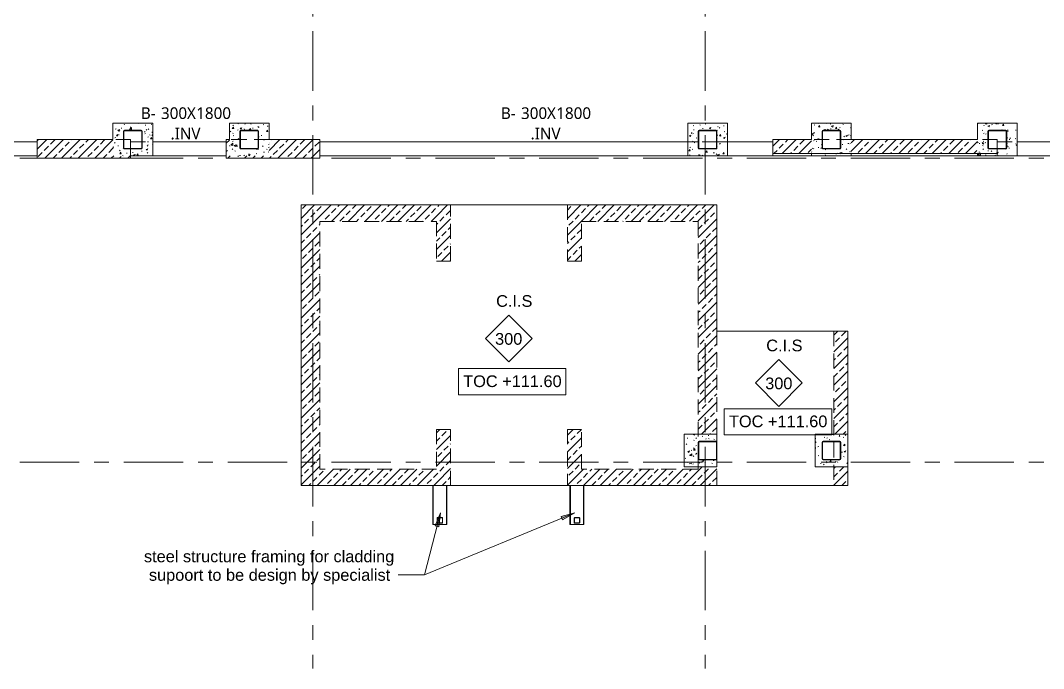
# Model space of a CAD drawing. Header units: millimetres. Extents: x 1499 to 145420, y 3769 to 41194.
# Drawn here: x 46727 to 68621, y 12931 to 26790 of the extents above; entities that cross this region are included whole.
import ezdxf

# ---------------------------------------------------------------- set-up
doc = ezdxf.new("R2010")
doc.units = ezdxf.units.MM
for name, pattern in [('Dashed', [1905, 1270, -635]), ('Dashed __25x_', [476.25, 317.5, -158.75]), ('DASHED___25x_', [476.25, 317.5, -158.75]), ('Grid Line', [2222.5, 1270, -317.5, 317.5, -317.5])]:
    doc.linetypes.add(name, pattern=pattern)
for name, color, linetype, lineweight in [('A-FLOR', 192, 'Continuous', 18), ('A-FLOR-HDLN', 190, 'Dashed __25x_', 5), ('A-FLOR-IDEN', 11, 'Continuous', 5), ('A-WALL-HDLN', 110, 'Continuous', 13), ('G-ANNO-DIMS', 111, 'Continuous', 5), ('G-ANNO-TEXT', 231, 'Continuous', 5), ('I-WALL', 2, 'Continuous', 5), ('S-BEAM', 12, 'Continuous', 18), ('S-BEAM-HDLN', 1, 'DASHED___25x_', 13), ('S-BEAM-IDEN', 2, 'Continuous', 5), ('S-COLS', 52, 'Continuous', 5), ('S-COLS-HDLN', 52, 'Dashed', 13), ('S-GRID', 1, 'Continuous', 5)]:
    doc.layers.add(name, color=color, linetype=linetype, lineweight=lineweight)
doc.styles.add('Arial_1', font='arial.ttf', dxfattribs={"height": 250})
doc.styles.add('Trebuchet MS', font='trebuc.ttf', dxfattribs={"height": 250})
pattern_1 = [(45, (4512.73, 0), (-178.2022, 178.2022), []), (45, (4690.93, 0), (-178.2022, 178.2022), [126.008, -63.004])]
pattern_2 = [(50, (4512.73, 0), (364.3679, -31.8783), [38.1, -419.1]), (355, (4512.73, 0), (-70.4859, 382.1133), [30.48, -335.28]), (100.451, (4543.1, -2.66), (293.885, 350.2334), [32.38, -356.18]), (46.184, (4512.73, 101.6), (542.1585, -84.0858), [57.15, -628.65]), (96.636, (4557.9, 94.6), (474.805, 494.8554), [48.57, -534.27]), (351.184, (4512.73, 101.6), (474.81, 494.85), [45.72, -502.92]), (21, (4563.53, 76.2), (303.2285, -204.5305), [38.1, -419.1]), (326, (4563.53, 76.2), (123.6039, 368.376), [30.48, -335.28]), (71.451, (4588.8, 59.16), (426.8341, 163.8427), [32.38, -356.18]), (37.5, (4512.73, 0), (6.17665, 169.11015), [16.764, -314.452, 16.764, -323.596, -336.55]), (37.5, (4512.73, 0), (6.17665, 169.11015), [-671.576, 16.764, -319.786]), (7.5, (4512.73, 0), (133.6389, 200.3615), [16.764, -177.292, 16.764, -306.832, -128.27]), (7.5, (4512.73, 0), (133.6389, 200.3615), [-517.652, 16.764, -111.506]), (327.5, (4399.44, 0), (271.18182, -11.45836), [16.764, -110.236, 16.764, -379.476, -525.78]), (327.5, (4399.44, 0), (271.18182, -11.45836), [-523.24, 16.764, -509.016]), (317.5, (4348.64, 0), (296.2585, 50.85285), [16.764, -148.336, 16.764, -246.38, -373.38]), (317.5, (4348.64, 0), (296.2585, 50.85285), [-428.244, 16.764, -356.616])]

# ---------------------------------------------------------------- blocks, each defined once
blk = doc.blocks.new('HSS-Hollow Structural Section - SHHF300X300X10-7634099-ROOF FLOOR  FRAMING PLAN')
at = {"layer": 'S-BEAM'}
for p, q in [((268, 150), (-564, 150)), ((-564, 150), (-564, 130)), ((-564, -130), (-564, 130)), ((268, 130), (268, 150)), ((268, 130), (268, -130)), ((-564, -130), (-564, -150)), ((-564, -150), (268, -150)), ((268, -150), (268, -130))]:
    blk.add_line(p, q, dxfattribs=at)
at = {"layer": 'S-BEAM', "lineweight": 5}
for p, q in [((268, 140), (-564, 140)), ((268, -140), (-564, -140))]:
    blk.add_line(p, q, dxfattribs=at)
blk = doc.blocks.new('HSS-Hollow Structural Section - SHHF300X300X10-7651622-ROOF FLOOR  FRAMING PLAN')
at = {"layer": 'S-BEAM'}
for p, q in [((271, 150), (-562, 150)), ((271, 130), (271, 150)), ((271, 130), (271, -130)), ((-562, -150), (271, -150)), ((271, -150), (271, -130))]:
    blk.add_line(p, q, dxfattribs=at)
at = {"layer": 'S-BEAM', "lineweight": 5}
for p, q in [((271, 140), (-562, 140)), ((271, -140), (-562, -140))]:
    blk.add_line(p, q, dxfattribs=at)
blk = doc.blocks.new('CFT-Rectangular and Square Filled Sections-Column - SHS400X10-V1-ROOF FLOOR  FRAMING PLAN')
at = {"layer": 'S-COLS', "lineweight": 18}
for p, q in [((-200, 180), (-200, -180)), ((-190, -180), (-190, 180)), ((-190, 180), (-190, -180)), ((180, 200), (-180, 200)), ((-180, 190), (180, 190)), ((180, 190), (-180, 190)), ((190, 180), (190, -180)), ((190, -180), (190, 180)), ((200, -180), (200, 180)), ((180, -190), (-180, -190)), ((-180, -190), (180, -190)), ((-180, -200), (180, -200))]:
    blk.add_line(p, q, dxfattribs=at)
for centre, radius, start, end in [((-180, 180), 20, 90, 180), ((-180, 180), 10, 90, 180), ((-180, 180), 10, 90, 180), ((180, 180), 20, 360, 90), ((180, 180), 10, 0, 90), ((180, 180), 10, 360, 90), ((-180, -180), 20, 180, 270), ((-180, -180), 10, 180, 270), ((-180, -180), 10, 180, 270), ((180, -180), 20, 270, 0), ((180, -180), 10, 270, 0), ((180, -180), 10, 270, 360)]:
    blk.add_arc(centre, radius, start, end, dxfattribs=at)
blk = doc.blocks.new('CFT-Rectangular and Square Filled Sections-Column - SHS400X10-V3-ROOF FLOOR  FRAMING PLAN')
at = {"layer": 'S-COLS', "lineweight": 18}
for p, q in [((-200, 180), (-200, -180)), ((-190, -180), (-190, 180)), ((-190, 180), (-190, -180)), ((180, 200), (-180, 200)), ((-180, 190), (180, 190)), ((180, 190), (-180, 190)), ((190, 180), (190, -180)), ((190, -180), (190, 180)), ((200, -180), (200, 180)), ((180, -190), (-180, -190)), ((-180, -190), (180, -190)), ((-180, -200), (180, -200))]:
    blk.add_line(p, q, dxfattribs=at)
for centre, radius, start, end in [((-180, 180), 20, 90, 180), ((-180, 180), 10, 90, 180), ((-180, 180), 10, 90, 180), ((180, 180), 20, 360, 90), ((180, 180), 10, 0, 90), ((180, 180), 10, 360, 90), ((-180, -180), 20, 180, 270), ((-180, -180), 10, 180, 270), ((-180, -180), 10, 180, 270), ((180, -180), 20, 270, 0), ((180, -180), 10, 270, 0), ((180, -180), 10, 270, 360)]:
    blk.add_arc(centre, radius, start, end, dxfattribs=at)
blk = doc.blocks.new('CFT-Rectangular and Square Filled Sections-Column - SHS120X120X6-V4-ROOF FLOOR  FRAMING PLAN')
at = {"layer": 'S-COLS-HDLN'}
for p, q in [((-60, -48), (-60, 48)), ((-54, 48), (-54, -48)), ((-54, -48), (-54, 48)), ((-48, 60), (48, 60)), ((48, 54), (-48, 54)), ((-48, 54), (48, 54)), ((54, -48), (54, 48)), ((54, 48), (54, -48)), ((60, 48), (60, -48)), ((-48, -54), (48, -54)), ((48, -54), (-48, -54)), ((48, -60), (-48, -60))]:
    blk.add_line(p, q, dxfattribs=at)
for centre, radius, start, end in [((-48, 48), 12, 90, 180), ((-48, 48), 6, 90, 180), ((-48, 48), 6, 90, 180), ((48, 48), 12, 360, 90), ((48, 48), 6, 360, 90), ((48, 48), 6, 360, 90), ((-48, -48), 12, 180, 270), ((-48, -48), 6, 180, 270), ((-48, -48), 6, 180, 270), ((48, -48), 12, 270, 360), ((48, -48), 6, 270, 360), ((48, -48), 6, 270, 360)]:
    blk.add_arc(centre, radius, start, end, dxfattribs=at)
blk = doc.blocks.new('CFT-Rectangular and Square Filled Sections-Column - SHS120X120X6-V5-ROOF FLOOR  FRAMING PLAN')
at = {"layer": 'S-COLS-HDLN'}
for p, q in [((-60, -48), (-60, 48)), ((-54, 48), (-54, -48)), ((-54, -48), (-54, 48)), ((-48, 60), (48, 60)), ((48, 54), (-48, 54)), ((-48, 54), (48, 54)), ((54, -48), (54, 48)), ((54, 48), (54, -48)), ((60, 48), (60, -48)), ((-48, -54), (48, -54)), ((48, -54), (-48, -54)), ((48, -60), (-48, -60))]:
    blk.add_line(p, q, dxfattribs=at)
for centre, radius, start, end in [((-48, 48), 12, 90, 180), ((-48, 48), 6, 90, 180), ((-48, 48), 6, 90, 180), ((48, 48), 12, 0, 90), ((48, 48), 6, 360, 90), ((48, 48), 6, 0, 90), ((-48, -48), 12, 180, 270), ((-48, -48), 6, 180, 270), ((-48, -48), 6, 180, 270), ((48, -48), 12, 270, 0), ((48, -48), 6, 270, 360), ((48, -48), 6, 270, 0)]:
    blk.add_arc(centre, radius, start, end, dxfattribs=at)
blk = doc.blocks.new('Spot Elevations - Spot Elevation _Str_ Plan_-2609302-ROOF FLOOR  FRAMING PLAN')
at = {"layer": 'G-ANNO-DIMS'}
for p, q in [((-11.5, 5.8), (11.5, 5.8)), ((-11.5, 0.2), (-11.5, 5.8)), ((11.5, 0.2), (11.5, 5.8)), ((-11.5, 0.2), (11.5, 0.2))]:
    blk.add_line(p, q, dxfattribs=at)
blk = doc.blocks.new('BAI-AN_TAG_SLAB MARK-TYPE COMMENT - BAI-AN_TAG_SLAB MARK-TYPE COMMENT-7631398-ROOF FLOOR  FRAMING PLAN')
at = {"layer": 'A-FLOR-IDEN'}
for p, q in [((-5, 0), (0, 5)), ((5, 0), (0, 5)), ((-5, 0), (0, -5)), ((5, 0), (0, -5))]:
    blk.add_line(p, q, dxfattribs=at)

msp = doc.modelspace()

# ---------------------------------------------------------------- hatches: boundary and pattern name
at = {"layer": 'G-ANNO-TEXT', "lineweight": 13}
for points in [[(55713.7745, 16261.2059), (55600.6951, 15980.5407), (55677.1897, 15960.837)], [(58590.1137, 16262.007), (58297.7712, 16183.9314), (58327.94, 16110.928)]]:
    msp.add_hatch(color=250, dxfattribs=at).paths.add_polyline_path(points)
at = {"layer": 'I-WALL'}
h = msp.add_hatch(dxfattribs=at)
h.set_pattern_fill('FP_4', color=1, style=0, pattern_type=2)
h.set_pattern_definition(pattern_1)
h.paths.add_polyline_path([(49082.4841, 23844.1661), (49082.4841, 23894.1759), (48707.4841, 23894.1759), (48707.4841, 24244.1661), (47082.4841, 24244.1661), (47082.4841, 23844.1661), (48625.2819, 23844.1661)])
h = msp.add_hatch(dxfattribs=at)
h.set_pattern_fill('FP_4', color=1, style=0, pattern_type=2)
h.set_pattern_definition(pattern_1)
h.paths.add_polyline_path([(53132.4841, 23844.1661), (53132.4841, 24244.1661), (52048.0841, 24244.1661), (52048.0841, 23894.1759), (51198.0841, 23894.1759), (51198.0841, 24244.1661), (51132.4841, 24244.1661), (51132.4841, 23844.1661), (51795.0381, 23844.1661)])
h = msp.add_hatch(dxfattribs=at)
h.set_pattern_fill('FP_4', color=1, style=0, pattern_type=2)
h.set_pattern_definition(pattern_1)
h.paths.add_polyline_path([(62831.5392, 23944.3012), (63657.4841, 23944.3012), (63657.4841, 24244.3012), (62831.5392, 24244.3012)])
h.paths.add_polyline_path([(67207.4841, 23944.3012), (67207.4841, 24244.3012), (64507.4841, 24244.3012), (64507.4841, 23944.3012), (66587.2332, 23944.3012)])
h = msp.add_hatch(dxfattribs=at)
h.set_pattern_fill('FP_4', color=1, style=0, pattern_type=2)
h.set_pattern_definition(pattern_1)
h.paths.add_polyline_path([(52732.4841, 17194.3012), (53132.4841, 17194.3012), (53132.4841, 22844.3012), (52732.4841, 22844.3012), (52732.4841, 17235.9035)])
h = msp.add_hatch(dxfattribs=at)
h.set_pattern_fill('FP_4', color=1, style=0, pattern_type=2)
h.set_pattern_definition(pattern_1)
h.paths.add_polyline_path([(55632.4841, 22494.3012), (55632.4841, 22844.3012), (53132.4841, 22844.3012), (53132.4841, 22494.3012), (53908.2088, 22494.3012)])
h = msp.add_hatch(dxfattribs=at)
h.set_pattern_fill('FP_4', color=1, style=0, pattern_type=2)
h.set_pattern_definition(pattern_1)
h.paths.add_polyline_path([(55932.4841, 21644.1661), (55932.4841, 22844.3012), (55632.4841, 22844.3012), (55632.4841, 21644.1661)])
h = msp.add_hatch(dxfattribs=at)
h.set_pattern_fill('FP_4', color=1, style=0, pattern_type=2)
h.set_pattern_definition(pattern_1)
h.paths.add_polyline_path([(61232.4841, 22494.3012), (61232.4841, 22844.3012), (58432.5072, 22844.3012), (58432.5072, 22494.3012), (60247.721, 22494.3012)])
h = msp.add_hatch(dxfattribs=at)
h.set_pattern_fill('FP_4', color=1, style=0, pattern_type=2)
h.set_pattern_definition(pattern_1)
h.paths.add_polyline_path([(61632.4841, 17194.3012), (61632.4841, 17241.8012), (61232.4841, 17241.8012), (61232.4841, 17194.3012)])
h.paths.add_polyline_path([(61632.4841, 17941.8012), (61632.4841, 22844.3012), (61232.4841, 22844.3012), (61232.4841, 17941.8012), (61304.3064, 17941.8012)])
h = msp.add_hatch(dxfattribs=at)
h.set_pattern_fill('FP_4', color=1, style=0, pattern_type=2)
h.set_pattern_definition(pattern_1)
h.paths.add_polyline_path([(58732.5072, 21644.1661), (58732.5072, 22494.3012), (58432.5072, 22494.3012), (58432.5072, 21644.1661)])
h = msp.add_hatch(dxfattribs=at)
h.set_pattern_fill('FP_4', color=1, style=0, pattern_type=2)
h.set_pattern_definition(pattern_1)
h.paths.add_polyline_path([(64432.4841, 16844.3012), (64432.4841, 17241.8012), (64132.4841, 17241.8012), (64132.4841, 16844.3012)])
h.paths.add_polyline_path([(64432.4841, 17941.8012), (64432.4841, 20144.1661), (64132.4841, 20144.1661), (64132.4841, 17941.8012)])
h = msp.add_hatch(dxfattribs=at)
h.set_pattern_fill('FP_4', color=1, style=0, pattern_type=2)
h.set_pattern_definition(pattern_1)
h.paths.add_polyline_path([(55757.2332, 16844.3012), (55932.4841, 16844.3012), (55932.4841, 18044.1661), (55632.4841, 18044.1661), (55632.4841, 16844.3012)])
h = msp.add_hatch(dxfattribs=at)
h.set_pattern_fill('FP_4', color=1, style=0, pattern_type=2)
h.set_pattern_definition(pattern_1)
h.paths.add_polyline_path([(58732.5072, 17194.3012), (58732.5072, 18044.1661), (58432.5072, 18044.1661), (58432.5072, 17194.3012), (58662.843, 17194.3012)])
h = msp.add_hatch(dxfattribs=at)
h.set_pattern_fill('FP_4', color=1, style=0, pattern_type=2)
h.set_pattern_definition(pattern_1)
h.paths.add_polyline_path([(55632.4841, 16844.3012), (55632.4841, 17194.3012), (52732.4841, 17194.3012), (52732.4841, 16844.3012), (55493.0869, 16844.3012)])
h = msp.add_hatch(dxfattribs=at)
h.set_pattern_fill('FP_4', color=1, style=0, pattern_type=2)
h.set_pattern_definition(pattern_1)
h.paths.add_polyline_path([(61632.4841, 16844.3012), (61632.4841, 17194.3012), (58432.5072, 17194.3012), (58432.5072, 16844.3012), (60247.721, 16844.3012)])
at = {"layer": 'S-COLS'}
h = msp.add_hatch(dxfattribs=at)
h.set_pattern_fill('FP_5', style=0, pattern_type=2)
h.set_pattern_definition(pattern_2)
h.paths.add_polyline_path([(48707.4841, 23894.1759), (49557.4841, 23894.1759), (49557.4841, 24594.1759), (48707.4841, 24594.1759), (48707.4841, 24051.8012)])
h.paths.add_polyline_path([(48952.4841, 24041.8012), (48938.3419, 24047.6591), (48932.4841, 24061.8012), (48932.4841, 24421.8012), (48938.3419, 24435.9434), (48952.4841, 24441.8012), (49312.4841, 24441.8012), (49326.6262, 24435.9434), (49332.4841, 24421.531), (49332.4841, 24061.8012), (49326.6262, 24047.6591), (49312.4841, 24041.8012), (48962.4841, 24041.8012)])
h = msp.add_hatch(dxfattribs=at)
h.set_pattern_fill('FP_5', style=0, pattern_type=2)
h.set_pattern_definition(pattern_2)
h.paths.add_polyline_path([(48707.4841, 23894.1759), (49557.4841, 23894.1759), (49557.4841, 24594.1759), (48707.4841, 24594.1759), (48707.4841, 24051.8012)])
h.paths.add_polyline_path([(48952.4841, 24041.8012), (48938.3419, 24047.6591), (48932.4841, 24061.8012), (48932.4841, 24421.8012), (48938.3419, 24435.9434), (48952.4841, 24441.8012), (49312.4841, 24441.8012), (49326.6262, 24435.9434), (49332.4841, 24421.531), (49332.4841, 24061.8012), (49326.6262, 24047.6591), (49312.4841, 24041.8012), (48962.4841, 24041.8012)])
h = msp.add_hatch(dxfattribs=at)
h.set_pattern_fill('FP_5', style=0, pattern_type=2)
h.set_pattern_definition(pattern_2)
h.paths.add_polyline_path([(51795.0381, 23894.1759), (52048.0841, 23894.1759), (52048.0841, 24594.1759), (51198.0841, 24594.1759), (51198.0841, 23894.1759), (51600.7094, 23894.1759)])
h.paths.add_polyline_path([(51443.0841, 24041.8012), (51428.9419, 24047.6591), (51423.0841, 24061.8012), (51423.0841, 24421.8012), (51428.9419, 24435.9434), (51443.0841, 24441.8012), (51803.0841, 24441.8012), (51817.2262, 24435.9434), (51823.0841, 24421.531), (51823.0841, 24061.8012), (51817.2262, 24047.6591), (51803.0841, 24041.8012), (51453.0841, 24041.8012)])
h = msp.add_hatch(dxfattribs=at)
h.set_pattern_fill('FP_5', style=0, pattern_type=2)
h.set_pattern_definition(pattern_2)
h.paths.add_polyline_path([(51795.0381, 23894.1759), (52048.0841, 23894.1759), (52048.0841, 24594.1759), (51198.0841, 24594.1759), (51198.0841, 23894.1759), (51600.7094, 23894.1759)])
h.paths.add_polyline_path([(51443.0841, 24041.8012), (51428.9419, 24047.6591), (51423.0841, 24061.8012), (51423.0841, 24421.8012), (51428.9419, 24435.9434), (51443.0841, 24441.8012), (51803.0841, 24441.8012), (51817.2262, 24435.9434), (51823.0841, 24421.531), (51823.0841, 24061.8012), (51817.2262, 24047.6591), (51803.0841, 24041.8012), (51453.0841, 24041.8012)])
h = msp.add_hatch(dxfattribs=at)
h.set_pattern_fill('FP_5', style=0, pattern_type=2)
h.set_pattern_definition(pattern_2)
h.paths.add_polyline_path([(61007.4841, 23894.1759), (61857.4841, 23894.1759), (61857.4841, 24594.1759), (61007.4841, 24594.1759), (61007.4841, 24051.8012)])
h.paths.add_polyline_path([(61252.4841, 24041.8012), (61238.3419, 24047.6591), (61232.4841, 24061.8012), (61232.4841, 24421.8012), (61238.3419, 24435.9434), (61252.4841, 24441.8012), (61612.4841, 24441.8012), (61626.6262, 24435.9434), (61632.4841, 24421.531), (61632.4841, 24061.8012), (61626.6262, 24047.6591), (61612.4841, 24041.8012), (61262.4841, 24041.8012)])
h = msp.add_hatch(dxfattribs=at)
h.set_pattern_fill('FP_5', style=0, pattern_type=2)
h.set_pattern_definition(pattern_2)
h.paths.add_polyline_path([(61007.4841, 23894.1759), (61857.4841, 23894.1759), (61857.4841, 24594.1759), (61007.4841, 24594.1759), (61007.4841, 24051.8012)])
h.paths.add_polyline_path([(61252.4841, 24041.8012), (61238.3419, 24047.6591), (61232.4841, 24061.8012), (61232.4841, 24421.8012), (61238.3419, 24435.9434), (61252.4841, 24441.8012), (61612.4841, 24441.8012), (61626.6262, 24435.9434), (61632.4841, 24421.531), (61632.4841, 24061.8012), (61626.6262, 24047.6591), (61612.4841, 24041.8012), (61262.4841, 24041.8012)])
h = msp.add_hatch(dxfattribs=at)
h.set_pattern_fill('FP_5', style=0, pattern_type=2)
h.set_pattern_definition(pattern_2)
h.paths.add_polyline_path([(64474.0625, 23894.1759), (64507.4841, 23894.1759), (64507.4841, 24594.1759), (63657.4841, 24594.1759), (63657.4841, 23894.1759), (63945.7698, 23894.1759)])
h.paths.add_polyline_path([(63912.4841, 24041.8012), (63902.4841, 24041.8012), (63888.3419, 24047.6591), (63882.4841, 24061.8012), (63882.4841, 24421.8012), (63888.3419, 24435.9434), (63902.4841, 24441.8012), (64262.4841, 24441.8012), (64276.6262, 24435.9434), (64282.4841, 24421.531), (64282.4841, 24061.8012), (64276.6262, 24047.6591), (64262.4841, 24041.8012), (63945.7698, 24041.8012)])
h = msp.add_hatch(dxfattribs=at)
h.set_pattern_fill('FP_5', style=0, pattern_type=2)
h.set_pattern_definition(pattern_2)
h.paths.add_polyline_path([(64474.0625, 23894.1759), (64507.4841, 23894.1759), (64507.4841, 24594.1759), (63657.4841, 24594.1759), (63657.4841, 23894.1759), (63945.7698, 23894.1759)])
h.paths.add_polyline_path([(63912.4841, 24041.8012), (63902.4841, 24041.8012), (63888.3419, 24047.6591), (63882.4841, 24061.8012), (63882.4841, 24421.8012), (63888.3419, 24435.9434), (63902.4841, 24441.8012), (64262.4841, 24441.8012), (64276.6262, 24435.9434), (64282.4841, 24421.531), (64282.4841, 24061.8012), (64276.6262, 24047.6591), (64262.4841, 24041.8012), (63945.7698, 24041.8012)])
h = msp.add_hatch(dxfattribs=at)
h.set_pattern_fill('FP_5', style=0, pattern_type=2)
h.set_pattern_definition(pattern_2)
h.paths.add_polyline_path([(68057.4841, 23894.1759), (68057.4841, 24594.1759), (67207.4841, 24594.1759), (67207.4841, 23894.1759), (67643.8186, 23894.1759)])
h.paths.add_polyline_path([(67462.4841, 24041.8012), (67452.4841, 24041.8012), (67438.3419, 24047.6591), (67432.4841, 24061.8012), (67432.4841, 24421.8012), (67438.3419, 24435.9434), (67452.4841, 24441.8012), (67812.4841, 24441.8012), (67826.6262, 24435.9434), (67832.4841, 24421.531), (67832.4841, 24061.8012), (67826.6262, 24047.6591), (67812.4841, 24041.8012), (67643.8186, 24041.8012)])
h = msp.add_hatch(dxfattribs=at)
h.set_pattern_fill('FP_5', style=0, pattern_type=2)
h.set_pattern_definition(pattern_2)
h.paths.add_polyline_path([(68057.4841, 23894.1759), (68057.4841, 24594.1759), (67207.4841, 24594.1759), (67207.4841, 23894.1759), (67643.8186, 23894.1759)])
h.paths.add_polyline_path([(67462.4841, 24041.8012), (67452.4841, 24041.8012), (67438.3419, 24047.6591), (67432.4841, 24061.8012), (67432.4841, 24421.8012), (67438.3419, 24435.9434), (67452.4841, 24441.8012), (67812.4841, 24441.8012), (67826.6262, 24435.9434), (67832.4841, 24421.531), (67832.4841, 24061.8012), (67826.6262, 24047.6591), (67812.4841, 24041.8012), (67643.8186, 24041.8012)])
h = msp.add_hatch(dxfattribs=at)
h.set_pattern_fill('FP_5', style=0, pattern_type=2)
h.set_pattern_definition(pattern_2)
h.paths.add_polyline_path([(61632.4841, 17241.8012), (61632.4841, 17411.8012), (61626.6262, 17397.6591), (61612.4841, 17391.8012), (61252.4841, 17391.8012), (61238.3419, 17397.6591), (61232.4841, 17411.8012), (61232.4841, 17771.8012), (61238.3419, 17785.9434), (61252.4841, 17791.8012), (61612.4841, 17791.8012), (61626.6262, 17785.9434), (61632.4841, 17771.8012), (61632.4841, 17941.8012), (60932.4841, 17941.8012), (60932.4841, 17241.8012), (61626.6262, 17241.8012)])
h = msp.add_hatch(dxfattribs=at)
h.set_pattern_fill('FP_5', style=0, pattern_type=2)
h.set_pattern_definition(pattern_2)
h.paths.add_polyline_path([(61632.4841, 17241.8012), (61632.4841, 17411.8012), (61626.6262, 17397.6591), (61612.4841, 17391.8012), (61252.4841, 17391.8012), (61238.3419, 17397.6591), (61232.4841, 17411.8012), (61232.4841, 17771.8012), (61238.3419, 17785.9434), (61252.4841, 17791.8012), (61612.4841, 17791.8012), (61626.6262, 17785.9434), (61632.4841, 17771.8012), (61632.4841, 17941.8012), (60932.4841, 17941.8012), (60932.4841, 17241.8012), (61626.6262, 17241.8012)])
h = msp.add_hatch(dxfattribs=at)
h.set_pattern_fill('FP_5', style=0, pattern_type=2)
h.set_pattern_definition(pattern_2)
h.paths.add_polyline_path([(63732.4841, 17241.8012), (64432.4841, 17241.8012), (64432.4841, 17941.8012), (63732.4841, 17941.8012), (63732.4841, 17401.8012)])
h.paths.add_polyline_path([(63902.4841, 17391.8012), (63888.3419, 17397.6591), (63882.4841, 17411.8012), (63882.4841, 17771.8012), (63888.3419, 17785.9434), (63902.4841, 17791.8012), (64262.4841, 17791.8012), (64276.6262, 17785.9434), (64282.4841, 17771.531), (64282.4841, 17411.8012), (64276.6262, 17397.6591), (64262.4841, 17391.8012), (63912.4841, 17391.8012)])
h = msp.add_hatch(dxfattribs=at)
h.set_pattern_fill('FP_5', style=0, pattern_type=2)
h.set_pattern_definition(pattern_2)
h.paths.add_polyline_path([(63732.4841, 17241.8012), (64432.4841, 17241.8012), (64432.4841, 17941.8012), (63732.4841, 17941.8012), (63732.4841, 17401.8012)])
h.paths.add_polyline_path([(63902.4841, 17391.8012), (63888.3419, 17397.6591), (63882.4841, 17411.8012), (63882.4841, 17771.8012), (63888.3419, 17785.9434), (63902.4841, 17791.8012), (64262.4841, 17791.8012), (64276.6262, 17785.9434), (64282.4841, 17771.531), (64282.4841, 17411.8012), (64276.6262, 17397.6591), (64262.4841, 17391.8012), (63912.4841, 17391.8012)])

# ---------------------------------------------------------------- linework, layer by layer
at = {"layer": 'A-FLOR'}
for p, q in [((63657.4841, 23944.1661), (62831.5392, 23944.1661)), ((62831.5392, 23894.1661), (63657.4841, 23894.1661)), ((67207.4841, 23944.1661), (64507.4841, 23944.1661)), ((64507.4841, 23894.1661), (67207.4841, 23894.1661)), ((58432.5072, 22844.1661), (55932.4841, 22844.1661)), ((64132.4841, 20144.1661), (61632.4841, 20144.1661)), ((55932.4841, 16844.1661), (58432.5072, 16844.1661)), ((61632.4841, 16844.1661), (64132.4841, 16844.1661))]:
    msp.add_line(p, q, dxfattribs=at)
at = {"layer": 'A-FLOR-HDLN'}
for p, q in [((49082.4841, 24244.1661), (48707.5337, 24244.1661)), ((49082.4841, 24194.2157), (49082.4841, 24244.1661)), ((52048.0345, 24244.1661), (51198.1337, 24244.1661)), ((62831.5392, 24244.1661), (63657.4841, 24244.1661)), ((64507.4345, 24244.1661), (63657.5337, 24244.1661)), ((64507.4841, 24244.1661), (67207.4841, 24244.1661)), ((67632.4841, 24244.1661), (67207.5337, 24244.1661)), ((67632.4841, 23944.3508), (67632.4841, 24244.1661)), ((63657.5337, 23944.1661), (64507.4345, 23944.1661)), ((67207.5337, 23944.1661), (67632.4841, 23944.1661)), ((55932.4841, 21644.1661), (55932.4841, 22844.1661)), ((58432.5072, 22844.1661), (58432.5072, 21644.1661)), ((53132.4841, 22494.3012), (55632.4841, 22494.3012)), ((53132.4841, 17194.3012), (53132.4841, 22494.3012)), ((55632.4841, 22494.3012), (55632.4841, 21644.1661)), ((58732.5072, 21644.1661), (58732.5072, 22494.3012)), ((58732.5072, 22494.3012), (61232.4841, 22494.3012)), ((61232.4841, 22494.3012), (61232.4841, 17771.8508)), ((55632.4841, 21644.1661), (55932.4841, 21644.1661)), ((58432.5072, 21644.1661), (58732.5072, 21644.1661)), ((61632.4841, 17941.8508), (61632.4841, 20144.1661)), ((64132.4841, 20144.1661), (64132.4841, 16844.1661)), ((55932.4841, 18044.1661), (55632.4841, 18044.1661)), ((55632.4841, 18044.1661), (55632.4841, 17194.3012)), ((55932.4841, 16844.1661), (55932.4841, 18044.1661)), ((58732.5072, 18044.1661), (58432.5072, 18044.1661)), ((58432.5072, 18044.1661), (58432.5072, 16844.1661)), ((58732.5072, 17194.3012), (58732.5072, 18044.1661)), ((61232.4841, 17411.7516), (61232.4841, 17194.3012)), ((55632.4841, 17194.3012), (53132.4841, 17194.3012)), ((61232.4841, 17194.3012), (58732.5072, 17194.3012)), ((61632.4841, 16844.1661), (61632.4841, 17241.7516))]:
    msp.add_line(p, q, dxfattribs=at)
at = {"layer": 'A-WALL-HDLN'}
for p, q in [((63657.5337, 23944.3012), (64507.4345, 23944.3012)), ((67207.5337, 23944.3012), (67632.4841, 23944.3012))]:
    msp.add_line(p, q, dxfattribs=at)
at = {"layer": 'G-ANNO-TEXT', "color": 250, "lineweight": 13}
for p, q in [((58590.1137, 16262.007), (55371.3559, 14931.8502)), ((55713.7745, 16261.2059), (55371.3559, 14931.8502)), ((55713.7745, 16261.2059), (55600.6951, 15980.5407)), ((55677.1897, 15960.837), (55713.7745, 16261.2059)), ((58590.1137, 16262.007), (58297.7712, 16183.9314)), ((58327.94, 16110.928), (58590.1137, 16262.007)), ((58297.7712, 16183.9314), (58327.94, 16110.928)), ((55600.6951, 15980.5407), (55677.1897, 15960.837)), ((55028.9373, 14931.8502), (54812.1677, 14931.8502)), ((55371.3559, 14931.8502), (55028.9373, 14931.8502)), ((55371.3559, 14931.8502), (55028.9373, 14931.8502))]:
    msp.add_line(p, q, dxfattribs=at)
at = {"layer": 'I-WALL'}
for p, q in [((47082.4841, 24244.1661), (48707.4841, 24244.1661)), ((47082.4841, 23844.1661), (47082.4841, 24244.1661)), ((51132.4841, 24244.1661), (51198.0841, 24244.1661)), ((51132.4841, 23844.1661), (51132.4841, 24244.1661)), ((52048.0841, 24244.1661), (53132.4841, 24244.1661)), ((53132.4841, 23844.1661), (53132.4841, 24244.1661)), ((62831.5392, 24244.3012), (63657.4841, 24244.3012)), ((62831.5392, 23944.3012), (62831.5392, 24244.3012)), ((64507.4841, 24244.3012), (67207.4841, 24244.3012)), ((49082.4841, 23844.1661), (49082.4841, 23894.1759)), ((63657.4841, 23944.3012), (62831.5392, 23944.3012)), ((67207.4841, 23944.3012), (64507.4841, 23944.3012)), ((49082.4841, 23844.1661), (47082.4841, 23844.1661)), ((53132.4841, 23844.1661), (51132.4841, 23844.1661)), ((52732.4841, 22844.3012), (55932.4841, 22844.3012)), ((52732.4841, 16844.3012), (52732.4841, 22844.3012)), ((58432.5072, 22844.3012), (61632.4841, 22844.3012)), ((61632.4841, 22844.3012), (61632.4841, 20144.1661)), ((64132.4841, 20144.1661), (64432.4841, 20144.1661)), ((64432.4841, 20144.1661), (64432.4841, 17941.8012)), ((64432.4841, 17241.8012), (64432.4841, 16844.3012)), ((55932.4841, 16844.3012), (52732.4841, 16844.3012)), ((61632.4841, 16844.3012), (58432.5072, 16844.3012)), ((64132.4841, 16844.3012), (64432.4841, 16844.3012))]:
    msp.add_line(p, q, dxfattribs=at)
at = {"layer": 'S-BEAM'}
for p, q in [((47082.4841, 24194.1661), (45732.4841, 24194.1661)), ((47082.4841, 24194.1661), (47082.4841, 23894.1661)), ((49557.4841, 24194.1661), (49557.4841, 23894.1661)), ((51132.4841, 24194.1661), (49557.4841, 24194.1661)), ((51132.4841, 24194.1661), (51132.4841, 23894.1661)), ((53132.4841, 23894.1661), (53132.4841, 24194.1661)), ((61232.4841, 24194.1661), (53132.4841, 24194.1661)), ((62831.5392, 24194.1661), (61632.4841, 24194.1661)), ((62831.5392, 24194.1661), (62831.5392, 23894.1661)), ((72194.8841, 24194.1661), (68057.4841, 24194.1661)), ((68057.4841, 24194.1661), (68057.4841, 23894.1661)), ((36332.4841, 23894.1661), (47082.4841, 23894.1661)), ((49557.4841, 23894.1661), (51132.4841, 23894.1661)), ((53132.4841, 23894.1661), (62831.5392, 23894.1661)), ((68057.4841, 23894.1661), (75532.4841, 23894.1661))]:
    msp.add_line(p, q, dxfattribs=at)
at = {"layer": 'S-BEAM-HDLN'}
for p, q in [((49082.4841, 24194.1661), (49557.4841, 24194.1661)), ((49082.4841, 23894.2255), (49082.4841, 24194.1661)), ((61632.4345, 24194.1661), (61232.5337, 24194.1661)), ((67632.4841, 23944.3508), (67632.4841, 24194.1661)), ((67632.4841, 24194.1661), (68057.4841, 24194.1661)), ((67632.4841, 23944.3012), (67632.4841, 23894.1661))]:
    msp.add_line(p, q, dxfattribs=at)
at = {"layer": 'S-COLS'}
for p, q in [((48707.4841, 24244.1661), (48707.4841, 24594.1759)), ((48707.4841, 24594.1759), (49557.4841, 24594.1759)), ((49557.4841, 24594.1759), (49557.4841, 23894.1759)), ((51198.0841, 24244.1661), (51198.0841, 24594.1759)), ((51198.0841, 24594.1759), (52048.0841, 24594.1759)), ((52048.0841, 24594.1759), (52048.0841, 24244.1661)), ((61007.4841, 23894.1759), (61007.4841, 24594.1759)), ((61007.4841, 24594.1759), (61857.4841, 24594.1759)), ((61857.4841, 24594.1759), (61857.4841, 23894.1759)), ((63657.4841, 24244.1661), (63657.4841, 24594.1759)), ((63657.4841, 24594.1759), (64507.4841, 24594.1759)), ((64507.4841, 24594.1759), (64507.4841, 24244.1661)), ((67207.4841, 24244.3012), (67207.4841, 24594.1759)), ((67207.4841, 24594.1759), (68057.4841, 24594.1759)), ((68057.4841, 24594.1759), (68057.4841, 23894.1759)), ((49557.4841, 23894.1759), (49082.4841, 23894.1759)), ((61857.4841, 23894.1759), (61007.4841, 23894.1759)), ((63657.4841, 23894.1759), (63657.4841, 23944.1661)), ((64507.4841, 23894.1759), (63657.4841, 23894.1759)), ((64507.4841, 23944.1661), (64507.4841, 23894.1759)), ((67207.4841, 23894.1759), (67207.4841, 23944.3012)), ((68057.4841, 23894.1759), (67207.4841, 23894.1759)), ((60932.4841, 17941.8012), (61632.4841, 17941.8012)), ((60932.4841, 17241.8012), (60932.4841, 17941.8012)), ((61632.4841, 17941.8012), (61632.4841, 17771.8012)), ((63732.4841, 17941.8012), (64432.4841, 17941.8012)), ((63732.4841, 17241.8012), (63732.4841, 17941.8012)), ((64432.4841, 17941.8012), (64432.4841, 17241.8012)), ((61632.4841, 17411.8012), (61632.4841, 17241.8012)), ((61632.4841, 17241.8012), (60932.4841, 17241.8012)), ((64432.4841, 17241.8012), (63732.4841, 17241.8012))]:
    msp.add_line(p, q, dxfattribs=at)
at = {"layer": 'S-GRID', "linetype": 'Grid Line'}
for p, q in [((52982.4841, 39893.6154), (52982.4841, 12930.5824)), ((61382.4841, 39893.6154), (61382.4841, 12930.5824)), ((28936.8119, 23844.1661), (89500.367, 23844.1661)), ((28936.8119, 17344.1661), (89500.367, 17344.1661))]:
    msp.add_line(p, q, dxfattribs=at)

# ---------------------------------------------------------------- block references
at = {"layer": 'A-FLOR-IDEN', "xscale": 99.99999999999993, "yscale": 99.99999999999993, "zscale": 99.99999999999993}
for p in [(57177.5851, 19989.3813), (62957.8761, 19037.8445)]:
    msp.add_blockref('BAI-AN_TAG_SLAB MARK-TYPE COMMENT - BAI-AN_TAG_SLAB MARK-TYPE COMMENT-7631398-ROOF FLOOR  FRAMING PLAN', p, dxfattribs=at)
at = {"layer": 'G-ANNO-DIMS', "xscale": 99.99999999999993, "yscale": 99.99999999999993, "zscale": 99.99999999999993}
for p in [(57250.9359, 18763.6875), (62937.9866, 17905.0182)]:
    msp.add_blockref('Spot Elevations - Spot Elevation _Str_ Plan_-2609302-ROOF FLOOR  FRAMING PLAN', p, dxfattribs=at)
at = {"layer": 'S-BEAM', "lineweight": 5, "rotation": 270}
for name, p in [('HSS-Hollow Structural Section - SHHF300X300X10-7634099-ROOF FLOOR  FRAMING PLAN', (55701.544, 16280.0559)), ('HSS-Hollow Structural Section - SHHF300X300X10-7651622-ROOF FLOOR  FRAMING PLAN', (58636.544, 16282.5559))]:
    msp.add_blockref(name, p, dxfattribs=at)
at = {"layer": 'S-COLS-HDLN'}
for name, p in [('CFT-Rectangular and Square Filled Sections-Column - SHS400X10-V3-ROOF FLOOR  FRAMING PLAN', (49132.4841, 24241.8012)), ('CFT-Rectangular and Square Filled Sections-Column - SHS400X10-V3-ROOF FLOOR  FRAMING PLAN', (51623.0841, 24241.8012)), ('CFT-Rectangular and Square Filled Sections-Column - SHS400X10-V3-ROOF FLOOR  FRAMING PLAN', (61432.4841, 24241.8012)), ('CFT-Rectangular and Square Filled Sections-Column - SHS400X10-V3-ROOF FLOOR  FRAMING PLAN', (64082.4841, 24241.8012)), ('CFT-Rectangular and Square Filled Sections-Column - SHS400X10-V3-ROOF FLOOR  FRAMING PLAN', (67632.4841, 24241.8012)), ('CFT-Rectangular and Square Filled Sections-Column - SHS400X10-V1-ROOF FLOOR  FRAMING PLAN', (61432.4841, 17591.8012)), ('CFT-Rectangular and Square Filled Sections-Column - SHS400X10-V1-ROOF FLOOR  FRAMING PLAN', (64082.4841, 17591.8012)), ('CFT-Rectangular and Square Filled Sections-Column - SHS120X120X6-V4-ROOF FLOOR  FRAMING PLAN', (55701.544, 16099.3012)), ('CFT-Rectangular and Square Filled Sections-Column - SHS120X120X6-V5-ROOF FLOOR  FRAMING PLAN', (55701.544, 16099.3012)), ('CFT-Rectangular and Square Filled Sections-Column - SHS120X120X6-V4-ROOF FLOOR  FRAMING PLAN', (58636.544, 16099.3012)), ('CFT-Rectangular and Square Filled Sections-Column - SHS120X120X6-V5-ROOF FLOOR  FRAMING PLAN', (58636.544, 16099.3012))]:
    msp.add_blockref(name, p, dxfattribs=at)

# ---------------------------------------------------------------- texts
at = {"layer": 'A-FLOR-IDEN', "char_height": 250, "attachment_point": 1, "style": 'Arial_1'}
for s, insert, width in [('C.I.S', (56906.9215, 20916.0686), 945.99125), ('300', (56884.4215, 20105.1658), 697.468125), ('C.I.S', (62687.2125, 19964.5318), 945.99125), ('300', (62664.7125, 19153.629), 697.468125)]:
    msp.add_mtext(s, dxfattribs=dict(at, insert=insert, width=width))
at = {"layer": 'G-ANNO-DIMS', "char_height": 250, "width": 2515.939079, "attachment_point": 1, "line_spacing_factor": 0.941778, "style": 'Arial_1'}
for insert in [(56202.628, 19200.0172), (61889.6786, 18341.3478)]:
    msp.add_mtext('TOC +111.60', dxfattribs=dict(at, insert=insert))
at = {"layer": 'G-ANNO-TEXT', "color": 7, "lineweight": 13, "char_height": 250, "attachment_point": 1, "style": 'Arial_1'}
for s, insert, width in [('steel structure framing for cladding ', (49370.2177, 15453.7252), 6597.888125), ('supoort to be design by specialist', (49476.051, 15056.8502), 6221.095)]:
    msp.add_mtext(s, dxfattribs=dict(at, insert=insert, width=width))
at = {"layer": 'S-BEAM-IDEN', "char_height": 250, "attachment_point": 1, "style": 'Trebuchet MS'}
for s, insert, width in [('B- ', (49304.6295, 24933.1705), 521.096875), ('300', (49734.5774, 24933.1705), 673.4175), ('X', (50290.2024, 24933.1705), 240.50625), ('1800', (50488.6399, 24933.1705), 897.89), ('B- ', (57009.6526, 24933.1705), 521.096875), ('300', (57439.6005, 24933.1705), 673.4175), ('X', (57995.2255, 24933.1705), 240.50625), ('1800', (58193.663, 24933.1705), 897.89), ('.INV', (49939.6295, 24496.608), 793.670625), ('.INV', (57644.6526, 24496.608), 793.670625)]:
    msp.add_mtext(s, dxfattribs=dict(at, insert=insert, width=width))

doc.saveas('drawing.dxf')
